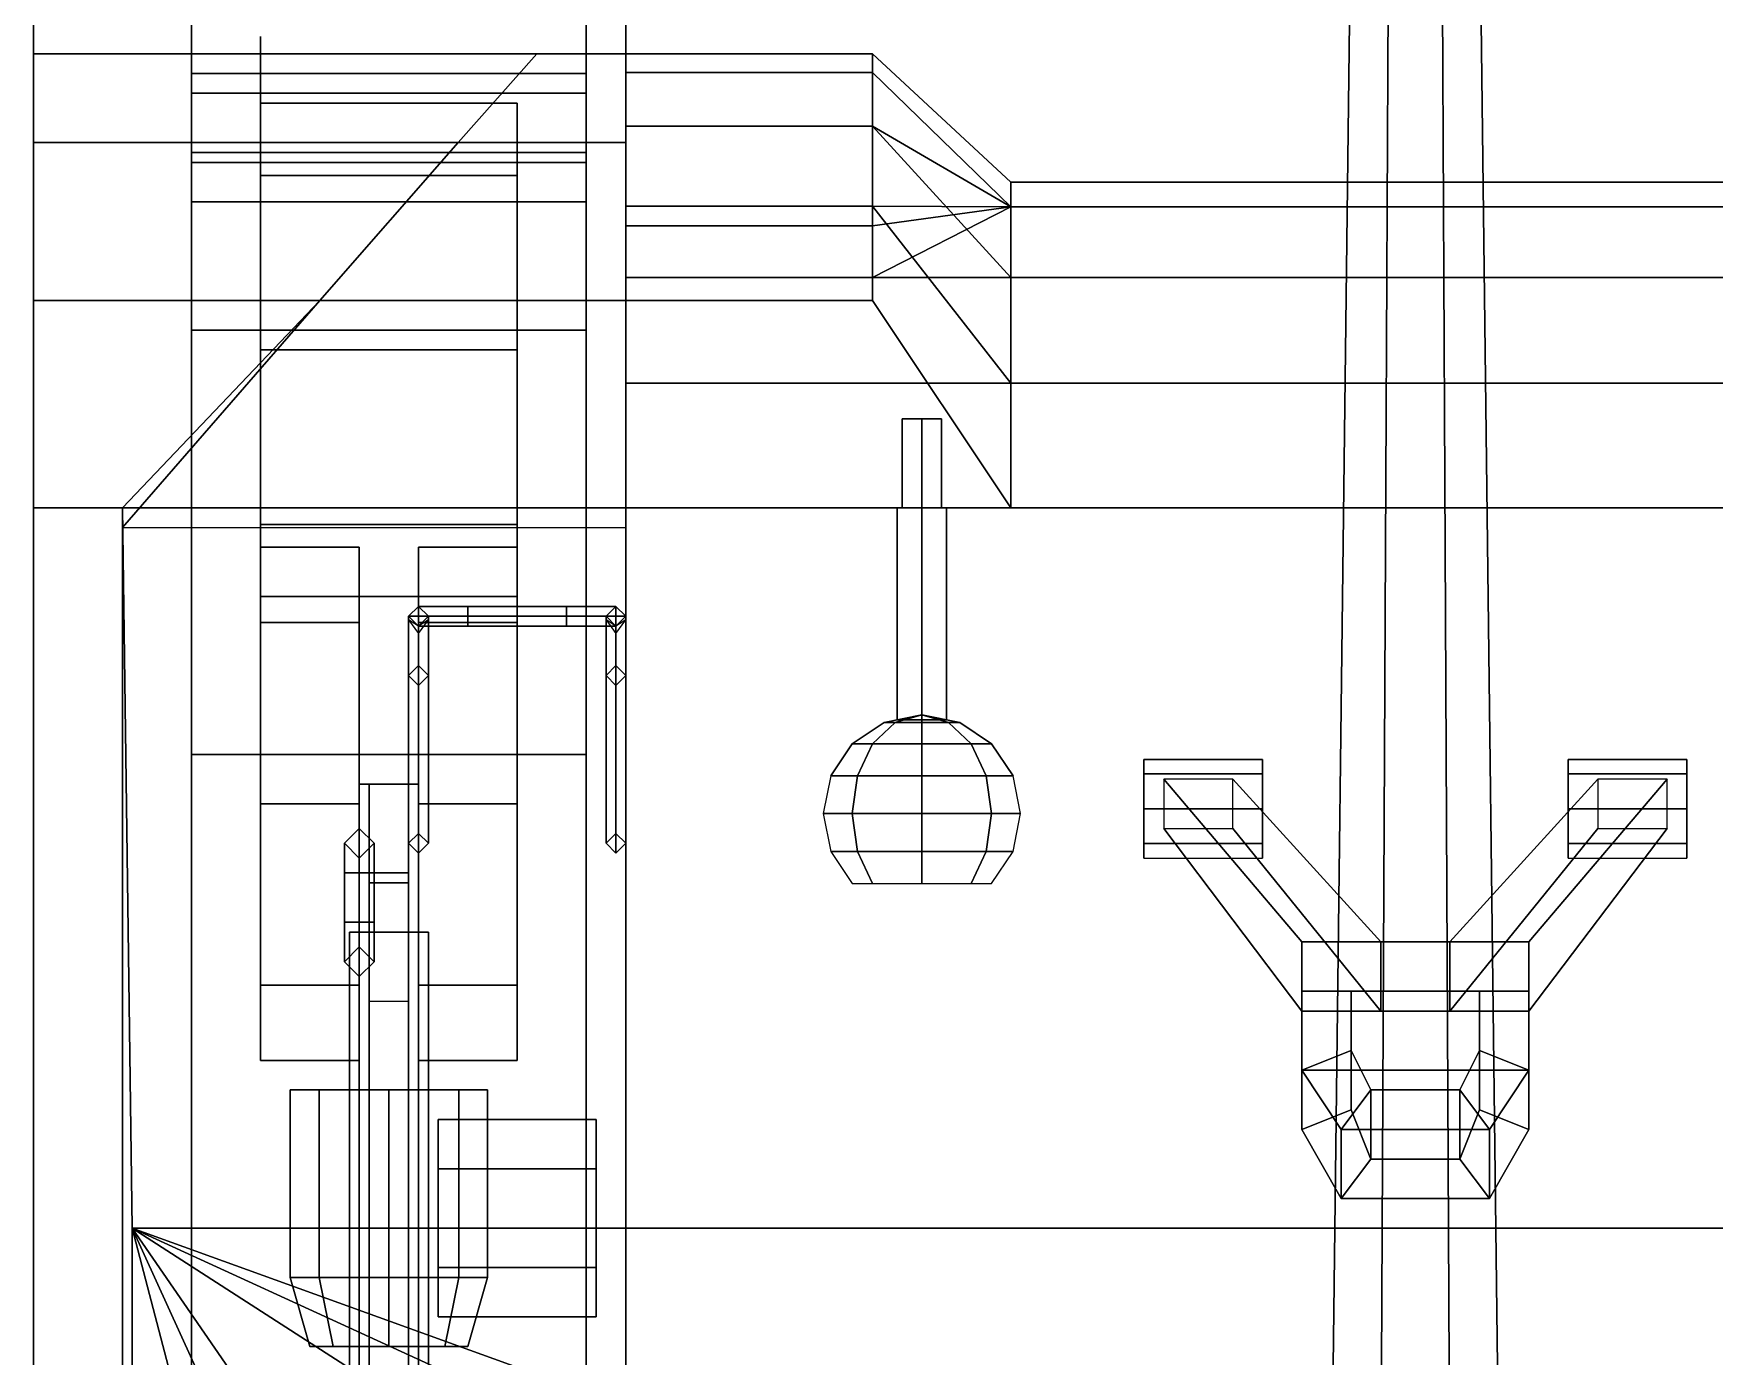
# Model space of a CAD drawing. Header units: millimetres. Extents: x -1.4 to 3, y -3.1 to 8.5.
# Drawn here: x -1.4 to 0.303, y 1.42 to 2.761 of the extents above; entities that cross this region are included whole.
import ezdxf

# ---------------------------------------------------------------- set-up
doc = ezdxf.new("R2010")
doc.units = ezdxf.units.MM
for name, color, linetype in [('bogie', 5, 'Continuous'), ('gun', 1, 'Continuous'), ('mg', 1, 'Continuous'), ('mudguard', 6, 'Continuous'), ('tracks', 3, 'Continuous'), ('wheels', 2, 'Continuous')]:
    doc.layers.add(name, color=color, linetype=linetype)

msp = doc.modelspace()

# ---------------------------------------------------------------- linework, layer by layer
for points in [[(-0.89, 2.74, 0.99), (-0.97, 2.65, 1.05), (-0.97, 2.65, 1.08), (-0.89, 2.74, 1.02)], [(-0.8, 2.74, 0.99), (-0.8, 2.65, 1.05), (-0.97, 2.65, 1.05), (-0.89, 2.74, 0.99)], [(-0.89, 2.74, 1.02), (-0.97, 2.65, 1.08), (-0.8, 2.65, 1.08), (-0.8, 2.74, 1.02)], [(-0.8, 2.74, 1.02), (-0.8, 2.74, 0.99), (-0.89, 2.74, 0.99), (-0.89, 2.74, 1.02)], [(-0.55, 2.721, 0.7857), (-0.55, 2.74, 0.69), (-0.8, 2.74, 0.69), (-0.8, 2.721, 0.7857)], [(-0.55, 2.74, 0.69), (-0.55, 2.721, 0.5943), (-0.8, 2.721, 0.5943), (-0.8, 2.74, 0.69)], [(-0.8, 2.6668, 0.8668), (-0.8, 2.721, 0.7857), (-0.8, 2.74, 0.69), (-0.8, 2.721, 0.5943)], [(-0.8, 2.65, 1.08), (-0.8, 2.65, 1.05), (-0.8, 2.74, 0.99), (-0.8, 2.74, 1.02)], [(-0.8, 2.5657, 0.9249), (-0.8, 2.5133, 1.0033), (-0.8, 2.65, 1.05), (-0.8, 2.74, 0.99)], [(-0.8, 2.74, 0.99), (-0.8, 2.65, 1.05), (-0.8, 2.5133, 1.0033), (-0.8, 2.5657, 0.9249)], [(-0.41, 2.61, 0.77), (-0.41, 2.5849, 0.6437), (-0.55, 2.721, 0.5943), (-0.55, 2.74, 0.69)], [(-0.41, 2.5849, 0.8963), (-0.41, 2.61, 0.77), (-0.55, 2.74, 0.69), (-0.55, 2.721, 0.7857)], [(-0.55, 2.6668, 0.8668), (-0.55, 2.721, 0.7857), (-0.8, 2.721, 0.7857), (-0.8, 2.6668, 0.8668)], [(-0.55, 2.721, 0.5943), (-0.55, 2.6668, 0.5132), (-0.8, 2.6668, 0.5132), (-0.8, 2.721, 0.5943)], [(-0.8, 2.5857, 0.921), (-0.8, 2.6668, 0.8668), (-0.8, 2.721, 0.5943), (-0.8, 2.6668, 0.5132)], [(-0.41, 2.5849, 0.6437), (-0.41, 2.5133, 0.5367), (-0.55, 2.6668, 0.5132), (-0.55, 2.721, 0.5943)], [(-0.41, 2.5849, 0.8963), (-0.41, 2.5849, 0.8963), (-0.55, 2.721, 0.7857), (-0.55, 2.6668, 0.8668)], [(-0.55, 2.5857, 0.921), (-0.55, 2.6668, 0.8668), (-0.8, 2.6668, 0.8668), (-0.8, 2.5857, 0.921)], [(-0.55, 2.6668, 0.5132), (-0.55, 2.5857, 0.459), (-0.8, 2.5857, 0.459), (-0.8, 2.6668, 0.5132)], [(-0.8, 2.5657, 0.9249), (-0.8, 2.5857, 0.921), (-0.8, 2.6668, 0.5132), (-0.8, 2.5857, 0.459)], [(-0.41, 2.5133, 0.5367), (-0.41, 2.4063, 0.4651), (-0.55, 2.5857, 0.459), (-0.55, 2.6668, 0.5132)], [(-0.41, 2.5849, 0.8963), (-0.41, 2.5849, 0.8963), (-0.55, 2.6668, 0.8668), (-0.55, 2.5857, 0.921)], [(-0.8, 2.49, 1.13), (-0.8, 2.65, 1.08), (-0.97, 2.65, 1.08), (-1.11, 2.49, 1.13)], [(-1.11, 2.49, 1.11), (-0.97, 2.65, 1.05), (-0.8, 2.65, 1.05), (-0.8, 2.49, 1.11)], [(-0.97, 2.65, 1.08), (-0.97, 2.65, 1.05), (-1.11, 2.49, 1.11), (-1.11, 2.49, 1.13)], [(-0.8, 2.49, 1.11), (-0.8, 2.65, 1.05), (-0.8, 2.65, 1.08), (-0.8, 2.49, 1.13)], [(-0.8, 2.65, 1.05), (-0.8, 2.49, 1.11), (-0.8, 2.4063, 1.0749), (-0.8, 2.5133, 1.0033)], [(-0.8, 2.5133, 1.0033), (-0.8, 2.4063, 1.0749), (-0.8, 2.49, 1.11), (-0.8, 2.65, 1.05)], [(0.41, 2.5849, 0.8963), (0.41, 2.61, 0.77), (-0.41, 2.61, 0.77), (-0.41, 2.5849, 0.8963)], [(0.41, 2.61, 0.77), (0.41, 2.5849, 0.6437), (-0.41, 2.5849, 0.6437), (-0.41, 2.61, 0.77)], [(-0.55, 2.5657, 0.9249), (-0.55, 2.5857, 0.921), (-0.8, 2.5857, 0.921), (-0.8, 2.5657, 0.9249)], [(-0.55, 2.5857, 0.459), (-0.55, 2.49, 0.44), (-0.8, 2.49, 0.44), (-0.8, 2.5857, 0.459)], [(-0.8, 2.4063, 1.0749), (-0.8, 2.5133, 1.0033), (-0.8, 2.5857, 0.459), (-0.8, 2.49, 0.44)], [(-0.8, 2.5133, 1.0033), (-0.8, 2.5657, 0.9249), (-0.8, 2.5857, 0.459)], [(-0.41, 2.4063, 0.4651), (-0.41, 2.28, 0.44), (-0.55, 2.49, 0.44), (-0.55, 2.5857, 0.459)], [(-0.41, 2.5849, 0.8963), (-0.41, 2.5849, 0.8963), (-0.55, 2.5857, 0.921), (-0.55, 2.5657, 0.9249)], [(0.55, 2.5133, 1.0033), (0.41, 2.5849, 0.8963), (-0.41, 2.5849, 0.8963), (-0.55, 2.5133, 1.0033)], [(-0.41, 2.5849, 0.8963), (-0.41, 2.5849, 0.8963), (-0.55, 2.5657, 0.9249), (-0.55, 2.5133, 1.0033)], [(0.41, 2.5849, 0.6437), (0.41, 2.5133, 0.5367), (-0.41, 2.5133, 0.5367), (-0.41, 2.5849, 0.6437)], [(-0.55, 2.5133, 1.0033), (-0.55, 2.5657, 0.9249), (-0.8, 2.5657, 0.9249), (-0.8, 2.5133, 1.0033)], [(0.8, 2.4063, 1.0749), (0.8, 2.5133, 1.0033), (-0.8, 2.5133, 1.0033), (-0.8, 2.4063, 1.0749)], [(0.41, 2.5133, 0.5367), (0.41, 2.4063, 0.4651), (-0.41, 2.4063, 0.4651), (-0.41, 2.5133, 0.5367)], [(-1.11, 2.49, 1.13), (-1.31, 2.26, 1.13), (-0.8, 2.26, 1.13), (-0.8, 2.49, 1.13)], [(-1.11, 2.49, 1.11), (-1.31, 2.28, 1.11), (-1.31, 2.26, 1.13), (-1.11, 2.49, 1.13)], [(-0.8, 2.49, 1.11), (-0.8, 2.28, 1.11), (-1.31, 2.28, 1.11), (-1.11, 2.49, 1.11)], [(-0.55, 2.49, 0.44), (-0.41, 2.28, 0.44), (-0.8, 2.28, 0.44), (-0.8, 2.49, 0.44)], [(-0.8, 2.28, 1.11), (-0.8, 2.4063, 1.0749), (-0.8, 2.49, 0.44), (-0.8, 2.28, 0.44)], [(-0.8, 2.26, 1.13), (-0.8, 2.28, 1.11), (-0.8, 2.49, 1.11), (-0.8, 2.49, 1.13)], [(-0.8, 2.4063, 1.0749), (-0.8, 2.28, 1.11), (-0.8, 2.28, 1.11), (-0.8, 2.49, 1.11)], [(-0.8, 2.49, 1.11), (-0.8, 2.28, 1.11), (-0.8, 2.28, 1.11), (-0.8, 2.4063, 1.0749)], [(0.8, 2.28, 1.11), (0.8, 2.4063, 1.0749), (-0.8, 2.4063, 1.0749), (-0.8, 2.28, 1.11)], [(0.41, 2.4063, 0.4651), (0.41, 2.28, 0.44), (-0.41, 2.28, 0.44), (-0.41, 2.4063, 0.4651)], [(-1.31, 2.28, 1.11), (-1.31, -2.85, 1.11), (-1.3, -2.75, 1.39), (-1.3, 1.55, 1.78)], [(1.31, 2.28, 1.11), (-1.31, 2.28, 1.11), (-1.3, 1.55, 1.78), (1.3, 1.55, 1.78)], [(-0.8, 2.28, 1.11), (-0.8, -2.85, 1.11), (-1.31, -2.85, 1.11), (-1.31, 2.28, 1.11)], [(-0.8, 2.28, 0.44), (-0.8, -2.47, 0.44), (-0.8, -2.47, 1.11), (-0.8, 2.28, 1.11)], [(0.8, 2.28, 0.44), (0.8, -2.47, 0.44), (-0.8, -2.47, 0.44), (-0.8, 2.28, 0.44)], [(-1.01, 2.12, 1.25), (-1.02, 2.11, 1.26), (-1.02, 2.17, 1.43), (-1.01, 2.18, 1.43)], [(-1.01, 2.18, 1.43), (-1.02, 2.17, 1.43), (-0.96, 2.17, 1.55), (-0.96, 2.18, 1.54)], [(-1, 2.11, 1.26), (-1.01, 2.12, 1.25), (-1.01, 2.18, 1.43), (-1, 2.17, 1.43)], [(-1, 2.17, 1.43), (-1.01, 2.18, 1.43), (-0.96, 2.18, 1.54), (-0.96, 2.17, 1.53)], [(-0.96, 2.17, 1.53), (-0.96, 2.18, 1.54), (-0.91, 2.18, 1.56), (-0.91, 2.17, 1.55)], [(-0.96, 2.18, 1.54), (-0.96, 2.17, 1.55), (-0.91, 2.17, 1.57), (-0.91, 2.18, 1.56)], [(-0.86, 2.18, 1.54), (-0.86, 2.17, 1.53), (-0.91, 2.17, 1.55), (-0.91, 2.18, 1.56)], [(-0.86, 2.17, 1.55), (-0.86, 2.18, 1.54), (-0.91, 2.18, 1.56), (-0.91, 2.17, 1.57)], [(-0.81, 2.18, 1.43), (-0.82, 2.17, 1.43), (-0.86, 2.17, 1.53), (-0.86, 2.18, 1.54)], [(-0.8, 2.17, 1.43), (-0.81, 2.18, 1.43), (-0.86, 2.18, 1.54), (-0.86, 2.17, 1.55)], [(-0.81, 2.12, 1.25), (-0.82, 2.11, 1.26), (-0.82, 2.17, 1.43), (-0.81, 2.18, 1.43)], [(-0.8, 2.11, 1.26), (-0.81, 2.12, 1.25), (-0.81, 2.18, 1.43), (-0.8, 2.17, 1.43)], [(-1.02, 2.11, 1.26), (-1.01, 2.1, 1.27), (-1.01, 2.16, 1.43), (-1.02, 2.17, 1.43)], [(-1.02, 2.17, 1.43), (-1.01, 2.16, 1.43), (-0.96, 2.16, 1.54), (-0.96, 2.17, 1.55)], [(-1.01, 1.95, 1.41), (-1.02, 1.94, 1.42), (-1.02, 2.1665, 1.42), (-1.01, 2.1525, 1.41)], [(-1.02, 1.94, 1.42), (-1.01, 1.93, 1.43), (-1.01, 2.16, 1.43), (-1.02, 2.1665, 1.42)], [(-1.01, 2.1, 1.27), (-1, 2.11, 1.26), (-1, 2.17, 1.43), (-1.01, 2.16, 1.43)], [(-1.01, 2.16, 1.43), (-1, 2.17, 1.43), (-0.96, 2.17, 1.53), (-0.96, 2.16, 1.54)], [(-1, 1.94, 1.42), (-1.01, 1.95, 1.41), (-1.01, 2.1525, 1.41), (-1, 2.1665, 1.42)], [(-1.01, 1.93, 1.43), (-1, 1.94, 1.42), (-1, 2.1665, 1.42), (-1.01, 2.16, 1.43)], [(-0.96, 2.16, 1.54), (-0.96, 2.17, 1.53), (-0.91, 2.17, 1.55), (-0.91, 2.16, 1.56)], [(-0.96, 2.17, 1.55), (-0.96, 2.16, 1.54), (-0.91, 2.16, 1.56), (-0.91, 2.17, 1.57)], [(-0.86, 2.17, 1.53), (-0.86, 2.16, 1.54), (-0.91, 2.16, 1.56), (-0.91, 2.17, 1.55)], [(-0.86, 2.16, 1.54), (-0.86, 2.17, 1.55), (-0.91, 2.17, 1.57), (-0.91, 2.16, 1.56)], [(-0.82, 2.17, 1.43), (-0.81, 2.16, 1.43), (-0.86, 2.16, 1.54), (-0.86, 2.17, 1.53)], [(-0.81, 2.16, 1.43), (-0.8, 2.17, 1.43), (-0.86, 2.17, 1.55), (-0.86, 2.16, 1.54)], [(-0.82, 2.11, 1.26), (-0.81, 2.1, 1.27), (-0.81, 2.16, 1.43), (-0.82, 2.17, 1.43)], [(-0.81, 1.95, 1.41), (-0.82, 1.94, 1.42), (-0.82, 2.1665, 1.42), (-0.81, 2.1525, 1.41)], [(-0.82, 1.94, 1.42), (-0.81, 1.93, 1.43), (-0.81, 2.16, 1.43), (-0.82, 2.1665, 1.42)], [(-0.81, 2.1, 1.27), (-0.8, 2.11, 1.26), (-0.8, 2.17, 1.43), (-0.81, 2.16, 1.43)], [(-0.8, 1.94, 1.42), (-0.81, 1.95, 1.41), (-0.81, 2.1525, 1.41), (-0.8, 2.1665, 1.42)], [(-0.81, 1.93, 1.43), (-0.8, 1.94, 1.42), (-0.8, 2.1665, 1.42), (-0.81, 2.16, 1.43)], [(-0.275, 2.0104, 1.3546), (-0.275, 1.925, 1.39), (-0.275, 1.9396, 1.4254), (-0.275, 2.025, 1.39)], [(-0.275, 2.0104, 1.3546), (-0.275, 2.025, 1.39), (-0.155, 2.025, 1.39), (-0.155, 2.0104, 1.3546)], [(-0.275, 2.025, 1.39), (-0.275, 1.9396, 1.4254), (-0.275, 1.975, 1.44), (-0.275, 2.0104, 1.4254)], [(-0.275, 2.025, 1.39), (-0.275, 2.0104, 1.4254), (-0.155, 2.0104, 1.4254), (-0.155, 2.025, 1.39)], [(-0.275, 2.0104, 1.4254), (-0.275, 1.975, 1.44), (-0.155, 1.975, 1.44), (-0.155, 2.0104, 1.4254)], [(-0.155, 2.025, 1.39), (-0.155, 1.9396, 1.4254), (-0.155, 1.925, 1.39), (-0.155, 2.0104, 1.3546)], [(-0.155, 2.0104, 1.4254), (-0.155, 1.975, 1.44), (-0.155, 1.9396, 1.4254), (-0.155, 2.025, 1.39)], [(0.155, 2.025, 1.39), (0.155, 2.0104, 1.4254), (0.275, 2.0104, 1.4254), (0.275, 2.025, 1.39)], [(0.155, 2.0104, 1.3546), (0.155, 2.025, 1.39), (0.275, 2.025, 1.39), (0.275, 2.0104, 1.3546)], [(0.155, 2.025, 1.39), (0.155, 1.9396, 1.4254), (0.155, 1.975, 1.44), (0.155, 2.0104, 1.4254)], [(0.155, 2.0104, 1.3546), (0.155, 1.925, 1.39), (0.155, 1.9396, 1.4254), (0.155, 2.025, 1.39)], [(0.155, 2.0104, 1.4254), (0.155, 1.975, 1.44), (0.275, 1.975, 1.44), (0.275, 2.0104, 1.4254)], [(0.275, 2.0104, 1.4254), (0.275, 1.975, 1.44), (0.275, 1.9396, 1.4254), (0.275, 2.025, 1.39)], [(0.275, 2.025, 1.39), (0.275, 1.9396, 1.4254), (0.275, 1.925, 1.39), (0.275, 2.0104, 1.3546)], [(-0.035, 1.84, 1.6), (-0.185, 2.005, 1.43), (-0.255, 2.005, 1.43), (-0.115, 1.84, 1.6)], [(-0.115, 1.84, 1.6), (-0.255, 2.005, 1.43), (-0.255, 1.955, 1.43), (-0.115, 1.77, 1.6)], [(-0.035, 1.77, 1.6), (-0.185, 1.955, 1.43), (-0.185, 2.005, 1.43), (-0.035, 1.84, 1.6)], [(0.035, 1.84, 1.6), (0.185, 2.005, 1.43), (0.185, 1.955, 1.43), (0.035, 1.77, 1.6)], [(0.255, 2.005, 1.43), (0.185, 2.005, 1.43), (0.035, 1.84, 1.6), (0.115, 1.84, 1.6)], [(0.115, 1.77, 1.6), (0.255, 1.955, 1.43), (0.255, 2.005, 1.43), (0.115, 1.84, 1.6)], [(-0.275, 1.975, 1.44), (-0.275, 1.9396, 1.4254), (-0.155, 1.9396, 1.4254), (-0.155, 1.975, 1.44)], [(0.155, 1.975, 1.44), (0.155, 1.9396, 1.4254), (0.275, 1.9396, 1.4254), (0.275, 1.975, 1.44)], [(-1.085, 1.91, 1.61), (-1.07, 1.91, 1.625), (-1.07, 1.955, 1.57), (-1.085, 1.94, 1.57)], [(-1.07, 1.955, 1.4), (-1.085, 1.94, 1.42), (-1.085, 1.94, 1.57), (-1.07, 1.955, 1.57)], [(-1.07, 1.91, 1.625), (-1.055, 1.91, 1.61), (-1.055, 1.94, 1.57), (-1.07, 1.955, 1.57)], [(-1.055, 1.94, 1.42), (-1.07, 1.955, 1.4), (-1.07, 1.955, 1.57), (-1.055, 1.94, 1.57)], [(-0.255, 1.955, 1.43), (-0.185, 1.955, 1.43), (-0.035, 1.77, 1.6), (-0.115, 1.77, 1.6)], [(0.035, 1.77, 1.6), (0.185, 1.955, 1.43), (0.255, 1.955, 1.43), (0.115, 1.77, 1.6)], [(-1.07, 1.91, 1.595), (-1.085, 1.91, 1.61), (-1.085, 1.94, 1.57), (-1.07, 1.925, 1.57)], [(-1.085, 1.94, 1.42), (-1.07, 1.925, 1.43), (-1.07, 1.925, 1.57), (-1.085, 1.94, 1.57)], [(-1.055, 1.91, 1.61), (-1.07, 1.91, 1.595), (-1.07, 1.925, 1.57), (-1.055, 1.94, 1.57)], [(-1.07, 1.925, 1.43), (-1.055, 1.94, 1.42), (-1.055, 1.94, 1.57), (-1.07, 1.925, 1.57)], [(-0.275, 1.9396, 1.4254), (-0.275, 1.925, 1.39), (-0.155, 1.925, 1.39), (-0.155, 1.9396, 1.4254)], [(0.155, 1.9396, 1.4254), (0.155, 1.925, 1.39), (0.275, 1.925, 1.39), (0.275, 1.9396, 1.4254)], [(-1.07, 1.86, 1.595), (-1.085, 1.86, 1.61), (-1.085, 1.91, 1.61), (-1.07, 1.91, 1.595)], [(-1.085, 1.86, 1.61), (-1.07, 1.86, 1.625), (-1.07, 1.91, 1.625), (-1.085, 1.91, 1.61)], [(-1.055, 1.86, 1.61), (-1.07, 1.86, 1.595), (-1.07, 1.91, 1.595), (-1.055, 1.91, 1.61)], [(-1.07, 1.86, 1.625), (-1.055, 1.86, 1.61), (-1.055, 1.91, 1.61), (-1.07, 1.91, 1.625)], [(-1.085, 1.86, 1.61), (-1.07, 1.86, 1.595), (-1.07, 1.835, 1.57), (-1.085, 1.82, 1.57)], [(-1.07, 1.86, 1.625), (-1.085, 1.86, 1.61), (-1.085, 1.82, 1.57), (-1.07, 1.805, 1.57)], [(-1.07, 1.86, 1.595), (-1.055, 1.86, 1.61), (-1.055, 1.82, 1.57), (-1.07, 1.835, 1.57)], [(-1.055, 1.86, 1.61), (-1.07, 1.86, 1.625), (-1.07, 1.805, 1.57), (-1.055, 1.82, 1.57)], [(0.115, 1.79, 1.65), (0.115, 1.84, 1.6), (-0.115, 1.84, 1.6), (-0.115, 1.79, 1.65)], [(-0.115, 1.79, 1.65), (-0.115, 1.84, 1.6), (-0.115, 1.77, 1.6), (-0.115, 1.71, 1.65)], [(-0.035, 1.84, 1.6), (0.035, 1.84, 1.6), (0.035, 1.77, 1.6), (-0.035, 1.77, 1.6)], [(0.115, 1.71, 1.65), (0.115, 1.77, 1.6), (0.115, 1.84, 1.6), (0.115, 1.79, 1.65)], [(-1.07, 1.835, 1.51), (-1.085, 1.82, 1.53), (-1.085, 1.82, 1.57), (-1.07, 1.835, 1.57)], [(-1.055, 1.82, 1.53), (-1.07, 1.835, 1.51), (-1.07, 1.835, 1.57), (-1.055, 1.82, 1.57)], [(-1.085, 1.82, 1.53), (-1.07, 1.805, 1.54), (-1.07, 1.805, 1.57), (-1.085, 1.82, 1.57)], [(-1.07, 1.805, 1.54), (-1.055, 1.82, 1.53), (-1.055, 1.82, 1.57), (-1.07, 1.805, 1.57)], [(-0.065, 1.73, 1.7), (-0.065, 1.79, 1.65), (-0.115, 1.79, 1.65), (-0.115, 1.71, 1.71)], [(-0.115, 1.71, 1.71), (-0.115, 1.79, 1.65), (-0.115, 1.71, 1.65), (-0.115, 1.65, 1.71)], [(-0.065, 1.67, 1.7), (-0.065, 1.71, 1.65), (-0.065, 1.79, 1.65), (-0.065, 1.73, 1.7)], [(-0.065, 1.71, 1.65), (0.065, 1.71, 1.65), (0.065, 1.79, 1.65), (-0.065, 1.79, 1.65)], [(0.115, 1.71, 1.71), (0.115, 1.79, 1.65), (0.065, 1.79, 1.65), (0.065, 1.73, 1.7)], [(0.065, 1.73, 1.7), (0.065, 1.79, 1.65), (0.065, 1.71, 1.65), (0.065, 1.67, 1.7)], [(0.115, 1.65, 1.71), (0.115, 1.71, 1.65), (0.115, 1.79, 1.65), (0.115, 1.71, 1.71)], [(-0.115, 1.77, 1.6), (0.115, 1.77, 1.6), (0.115, 1.71, 1.65), (-0.115, 1.71, 1.65)], [(-0.045, 1.69, 1.73), (-0.065, 1.73, 1.7), (-0.115, 1.71, 1.71), (-0.075, 1.65, 1.77)], [(-0.045, 1.62, 1.73), (-0.065, 1.67, 1.7), (-0.065, 1.73, 1.7), (-0.045, 1.69, 1.73)], [(0.115, 1.71, 1.71), (0.065, 1.73, 1.7), (0.045, 1.69, 1.73), (0.075, 1.65, 1.77)], [(0.045, 1.69, 1.73), (0.065, 1.73, 1.7), (0.065, 1.67, 1.7), (0.045, 1.62, 1.73)], [(-0.115, 1.71, 1.65), (-0.065, 1.71, 1.65), (-0.065, 1.67, 1.7), (-0.115, 1.65, 1.71)], [(-0.075, 1.65, 1.77), (-0.115, 1.71, 1.71), (-0.115, 1.65, 1.71), (-0.075, 1.58, 1.77)], [(0.065, 1.71, 1.65), (0.115, 1.71, 1.65), (0.115, 1.65, 1.71), (0.065, 1.67, 1.7)], [(0.075, 1.58, 1.77), (0.115, 1.65, 1.71), (0.115, 1.71, 1.71), (0.075, 1.65, 1.77)], [(0.075, 1.65, 1.77), (0.045, 1.69, 1.73), (-0.045, 1.69, 1.73), (-0.075, 1.65, 1.77)], [(-0.045, 1.69, 1.73), (0.045, 1.69, 1.73), (0.045, 1.62, 1.73), (-0.045, 1.62, 1.73)], [(-0.115, 1.65, 1.71), (-0.065, 1.67, 1.7), (-0.045, 1.62, 1.73), (-0.075, 1.58, 1.77)], [(0.045, 1.62, 1.73), (0.065, 1.67, 1.7), (0.115, 1.65, 1.71), (0.075, 1.58, 1.77)], [(-0.075, 1.58, 1.77), (0.075, 1.58, 1.77), (0.075, 1.65, 1.77), (-0.075, 1.65, 1.77)], [(-0.045, 1.62, 1.73), (0.045, 1.62, 1.73), (0.075, 1.58, 1.77), (-0.075, 1.58, 1.77)], [(-1.3, 1.55, 1.78), (-1.3, -2.75, 1.39), (-1.3, -2.75, 1.39), (-1.3, 0.39, 1.78)], [(0, 1.08, 1.78), (0, 1.08, 1.78), (1.3, 1.55, 1.78), (-1.3, 1.55, 1.78)], [(-1.3, 1.55, 1.78), (-1.3, 0.39, 1.78), (-1.09, 0.14, 1.78), (-1.01, 0.44, 1.78)], [(-1.3, 1.55, 1.78), (-1.3, 1.55, 1.78), (-1.01, 0.44, 1.78), (-0.89, 0.65, 1.78)], [(-1.3, 1.55, 1.78), (-1.3, 1.55, 1.78), (-0.89, 0.65, 1.78), (-0.77, 0.78, 1.78)], [(-1.3, 1.55, 1.78), (-1.3, 1.55, 1.78), (-0.77, 0.78, 1.78), (-0.4, 0.97, 1.78)], [(-1.3, 1.55, 1.78), (-1.3, 1.55, 1.78), (-0.4, 0.97, 1.78), (-0.21, 1.05, 1.78)], [(-1.3, 1.55, 1.78), (-1.3, 1.55, 1.78), (-0.21, 1.05, 1.78), (0, 1.08, 1.78)], [(0, 1.08, 1.78), (0.21, 1.05, 1.78), (1.3, 1.55, 1.78)], [(0.21, 1.05, 1.78), (0.4, 0.97, 1.78), (1.3, 1.55, 1.78)]]:
    msp.add_3dface(points)
at = {"layer": 'bogie'}
for points in [[(-1.07, 2, 0.25), (-1.07, 1.69, 0.31), (-1.07, 1.69, 0.67), (-1.07, 2, 0.34)], [(-1.01, 2, 0.25), (-1.01, 1.69, 0.31), (-1.07, 1.69, 0.31), (-1.07, 2, 0.25)], [(-1.01, 2, 0.34), (-1.01, 2, 0.25), (-1.07, 2, 0.25), (-1.07, 2, 0.34)], [(-1.07, 2, 0.34), (-1.07, 1.69, 0.67), (-1.01, 1.69, 0.67), (-1.01, 2, 0.34)], [(-1.06, 2, 0.34), (-1.06, 1.78, 0.57), (-1.06, 1.85, 0.66), (-1.06, 1.91, 0.66)], [(-1.02, 1.91, 0.66), (-1.02, 2, 0.34), (-1.06, 2, 0.34), (-1.06, 1.91, 0.66)], [(-1.02, 1.85, 0.66), (-1.02, 1.78, 0.57), (-1.02, 2, 0.34), (-1.02, 1.91, 0.66)], [(-1.01, 1.69, 0.67), (-1.01, 1.69, 0.31), (-1.01, 2, 0.25), (-1.01, 2, 0.34)], [(-1.06, 1.91, 0.66), (-1.06, 1.85, 0.66), (-1.06, 1.85, 0.78), (-1.06, 1.9, 0.78)], [(-1.02, 1.9, 0.78), (-1.02, 1.91, 0.66), (-1.06, 1.91, 0.66), (-1.06, 1.9, 0.78)], [(-1.02, 1.85, 0.78), (-1.02, 1.85, 0.66), (-1.02, 1.91, 0.66), (-1.02, 1.9, 0.78)], [(-1.06, 1.9, 0.78), (-1.06, 1.85, 0.78), (-1.02, 1.85, 0.78), (-1.02, 1.9, 0.78)], [(-1.06, 1.85, 0.7846), (-1.08, 1.85, 0.75), (-1.08, 1.27, 0.75), (-1.06, 1.27, 0.7846)], [(-1.08, 1.85, 0.75), (-1.06, 1.85, 0.7154), (-1.06, 1.27, 0.7154), (-1.08, 1.27, 0.75)], [(-1.06, 1.85, 0.7154), (-1.08, 1.85, 0.75), (-1.06, 1.85, 0.7846), (-1.02, 1.85, 0.7154)], [(-1.06, 1.85, 0.78), (-1.06, 1.85, 0.66), (-1.02, 1.85, 0.66), (-1.02, 1.85, 0.78)], [(-1.06, 1.85, 0.66), (-1.06, 1.78, 0.57), (-1.02, 1.78, 0.57), (-1.02, 1.85, 0.66)], [(-1.02, 1.85, 0.7846), (-1.06, 1.85, 0.7846), (-1.06, 1.27, 0.7846), (-1.02, 1.27, 0.7846)], [(-1.06, 1.85, 0.7154), (-1.02, 1.85, 0.7154), (-1.02, 1.27, 0.7154), (-1.06, 1.27, 0.7154)], [(-1.02, 1.85, 0.7154), (-1.06, 1.85, 0.7846), (-1.02, 1.85, 0.7846), (-1, 1.85, 0.75)], [(-1, 1.85, 0.75), (-1.02, 1.85, 0.7846), (-1.02, 1.27, 0.7846), (-1, 1.27, 0.75)], [(-1.02, 1.85, 0.7154), (-1, 1.85, 0.75), (-1, 1.27, 0.75), (-1.02, 1.27, 0.7154)], [(-1.1107, 1.69, 0.6307), (-1.14, 1.69, 0.56), (-1.14, 1.5, 0.56), (-1.1107, 1.5, 0.6307)], [(-1.14, 1.69, 0.56), (-1.1107, 1.69, 0.4893), (-1.1107, 1.5, 0.4893), (-1.14, 1.5, 0.56)], [(-0.9693, 1.69, 0.6307), (-1.14, 1.69, 0.56), (-1.1107, 1.69, 0.6307), (-1.04, 1.69, 0.66)], [(-0.94, 1.69, 0.56), (-1.1107, 1.69, 0.4893), (-1.14, 1.69, 0.56), (-0.9693, 1.69, 0.6307)], [(-1.04, 1.69, 0.66), (-1.1107, 1.69, 0.6307), (-1.1107, 1.5, 0.6307), (-1.04, 1.5, 0.66)], [(-1.1107, 1.69, 0.4893), (-1.04, 1.69, 0.46), (-1.04, 1.5, 0.46), (-1.1107, 1.5, 0.4893)], [(-0.9693, 1.69, 0.4893), (-1.04, 1.69, 0.46), (-1.1107, 1.69, 0.4893), (-0.94, 1.69, 0.56)], [(-1.07, 1.69, 0.31), (-1.07, 1.43, 0.31), (-1.07, 1.43, 0.43), (-1.07, 1.69, 0.43)], [(-1.07, 1.69, 0.43), (-1.07, 1.43, 0.43), (-1.01, 1.43, 0.43), (-1.01, 1.69, 0.43)], [(-1.01, 1.69, 0.31), (-1.01, 1.43, 0.31), (-1.07, 1.43, 0.31), (-1.07, 1.69, 0.31)], [(-1.07, 1.69, 0.67), (-1.07, 1.69, 0.43), (-1.01, 1.69, 0.43), (-1.01, 1.69, 0.67)], [(-0.9693, 1.69, 0.6307), (-1.04, 1.69, 0.66), (-1.04, 1.5, 0.66), (-0.9693, 1.5, 0.6307)], [(-1.04, 1.69, 0.46), (-0.9693, 1.69, 0.4893), (-0.9693, 1.5, 0.4893), (-1.04, 1.5, 0.46)], [(-1.01, 1.43, 0.43), (-1.01, 1.43, 0.31), (-1.01, 1.69, 0.31), (-1.01, 1.69, 0.43)], [(-0.94, 1.69, 0.56), (-0.9693, 1.69, 0.6307), (-0.9693, 1.5, 0.6307), (-0.94, 1.5, 0.56)], [(-0.9693, 1.69, 0.4893), (-0.94, 1.69, 0.56), (-0.94, 1.5, 0.56), (-0.9693, 1.5, 0.4893)], [(-1.1107, 1.5, 0.6307), (-1.14, 1.5, 0.56), (-1.12, 1.43, 0.56), (-1.0966, 1.43, 0.6166)], [(-1.14, 1.5, 0.56), (-1.1107, 1.5, 0.4893), (-1.0966, 1.43, 0.5034), (-1.12, 1.43, 0.56)], [(-1.04, 1.5, 0.66), (-1.1107, 1.5, 0.6307), (-1.0966, 1.43, 0.6166), (-1.04, 1.43, 0.64)], [(-1.1107, 1.5, 0.4893), (-1.04, 1.5, 0.46), (-1.04, 1.43, 0.48), (-1.0966, 1.43, 0.5034)], [(-0.9693, 1.5, 0.6307), (-1.04, 1.5, 0.66), (-1.04, 1.43, 0.64), (-0.9834, 1.43, 0.6166)], [(-1.04, 1.5, 0.46), (-0.9693, 1.5, 0.4893), (-0.9834, 1.43, 0.5034), (-1.04, 1.43, 0.48)], [(-0.94, 1.5, 0.56), (-0.9693, 1.5, 0.6307), (-0.9834, 1.43, 0.6166), (-0.96, 1.43, 0.56)], [(-0.9693, 1.5, 0.4893), (-0.94, 1.5, 0.56), (-0.96, 1.43, 0.56), (-0.9834, 1.43, 0.5034)], [(-0.96, 1.43, 0.56), (-1.0966, 1.43, 0.6166), (-1.12, 1.43, 0.56), (-0.9834, 1.43, 0.5034)], [(-0.9834, 1.43, 0.5034), (-1.12, 1.43, 0.56), (-1.0966, 1.43, 0.5034), (-1.04, 1.43, 0.48)], [(-0.9834, 1.43, 0.6166), (-1.04, 1.43, 0.64), (-1.0966, 1.43, 0.6166), (-0.96, 1.43, 0.56)], [(-1.07, 1.43, 0.67), (-1.07, 1.43, 0.31), (-1.07, 1.12, 0.25), (-1.07, 1.12, 0.34)], [(-1.07, 1.12, 0.25), (-1.07, 1.43, 0.31), (-1.01, 1.43, 0.31), (-1.01, 1.12, 0.25)], [(-1.01, 1.12, 0.34), (-1.01, 1.43, 0.67), (-1.07, 1.43, 0.67), (-1.07, 1.12, 0.34)], [(-1.01, 1.43, 0.67), (-1.01, 1.43, 0.43), (-1.07, 1.43, 0.43), (-1.07, 1.43, 0.67)], [(-1.01, 1.12, 0.25), (-1.01, 1.43, 0.31), (-1.01, 1.43, 0.67), (-1.01, 1.12, 0.34)]]:
    msp.add_3dface(points, dxfattribs=at)
at = {"layer": 'gun'}
for points in [[(-0.0344, 1.41, 2.0869), (-0.0831, 1.41, 2.1356), (-0.0554, 3.69, 2.147), (-0.023, 3.69, 2.1146)], [(-0.0831, 1.41, 2.1356), (-0.0831, 1.41, 2.2044), (-0.0554, 3.69, 2.193), (-0.0554, 3.69, 2.147)], [(-0.0831, 1.41, 2.2044), (-0.0344, 1.41, 2.2531), (-0.023, 3.69, 2.2254), (-0.0554, 3.69, 2.193)], [(0.0344, 1.41, 2.0869), (-0.0344, 1.41, 2.0869), (-0.023, 3.69, 2.1146), (0.023, 3.69, 2.1146)], [(-0.0344, 1.41, 2.2531), (0.0344, 1.41, 2.2531), (0.023, 3.69, 2.2254), (-0.023, 3.69, 2.2254)], [(0.0831, 1.41, 2.1356), (0.0344, 1.41, 2.0869), (0.023, 3.69, 2.1146), (0.0554, 3.69, 2.147)], [(0.0344, 1.41, 2.2531), (0.0831, 1.41, 2.2044), (0.0554, 3.69, 2.193), (0.023, 3.69, 2.2254)], [(0.0831, 1.41, 2.2044), (0.0831, 1.41, 2.1356), (0.0554, 3.69, 2.147), (0.0554, 3.69, 2.193)]]:
    msp.add_3dface(points, dxfattribs=at)
at = {"layer": 'mg'}
for points in [[(-0.5, 2.37, 1.355), (-0.52, 2.37, 1.335), (-0.52, 2.28, 1.335), (-0.5, 2.28, 1.355)], [(-0.52, 2.37, 1.335), (-0.5, 2.37, 1.315), (-0.5, 2.28, 1.315), (-0.52, 2.28, 1.335)], [(-0.48, 2.37, 1.335), (-0.5, 2.37, 1.315), (-0.52, 2.37, 1.335), (-0.5, 2.37, 1.355)], [(-0.48, 2.37, 1.335), (-0.5, 2.37, 1.355), (-0.5, 2.28, 1.355), (-0.48, 2.28, 1.335)], [(-0.5, 2.37, 1.315), (-0.48, 2.37, 1.335), (-0.48, 2.28, 1.335), (-0.5, 2.28, 1.315)], [(-0.5, 2.28, 1.355), (-0.525, 2.28, 1.33), (-0.525, 2.065, 1.33), (-0.5, 2.065, 1.355)], [(-0.525, 2.28, 1.33), (-0.5, 2.28, 1.305), (-0.5, 2.065, 1.305), (-0.525, 2.065, 1.33)], [(-0.475, 2.28, 1.33), (-0.5, 2.28, 1.305), (-0.525, 2.28, 1.33), (-0.5, 2.28, 1.355)], [(-0.475, 2.28, 1.33), (-0.5, 2.28, 1.355), (-0.5, 2.065, 1.355), (-0.475, 2.065, 1.33)], [(-0.5, 2.28, 1.305), (-0.475, 2.28, 1.33), (-0.475, 2.065, 1.33), (-0.5, 2.065, 1.305)], [(-0.5707, 2.0407, 1.33), (-0.5383, 2.0624, 1.33), (-0.5271, 2.0624, 1.3029), (-0.55, 2.0407, 1.28)], [(-0.55, 2.0407, 1.38), (-0.5271, 2.0624, 1.3571), (-0.5383, 2.0624, 1.33), (-0.5707, 2.0407, 1.33)], [(-0.55, 2.0407, 1.28), (-0.5271, 2.0624, 1.3029), (-0.5, 2.0624, 1.2917), (-0.5, 2.0407, 1.2593)], [(-0.5, 2.0407, 1.4007), (-0.5, 2.0624, 1.3683), (-0.5271, 2.0624, 1.3571), (-0.55, 2.0407, 1.38)], [(-0.5383, 2.0624, 1.33), (-0.5, 2.07, 1.33), (-0.5, 2.07, 1.33), (-0.5271, 2.0624, 1.3029)], [(-0.5271, 2.0624, 1.3571), (-0.5, 2.07, 1.33), (-0.5, 2.07, 1.33), (-0.5383, 2.0624, 1.33)], [(-0.5271, 2.0624, 1.3029), (-0.5, 2.07, 1.33), (-0.5, 2.07, 1.33), (-0.5, 2.0624, 1.2917)], [(-0.5, 2.0624, 1.3683), (-0.5, 2.07, 1.33), (-0.5, 2.07, 1.33), (-0.5271, 2.0624, 1.3571)], [(-0.5, 2.0624, 1.2917), (-0.5, 2.07, 1.33), (-0.5, 2.07, 1.33), (-0.4729, 2.0624, 1.3029)], [(-0.4729, 2.0624, 1.3029), (-0.5, 2.07, 1.33), (-0.5, 2.07, 1.33), (-0.4617, 2.0624, 1.33)], [(-0.4617, 2.0624, 1.33), (-0.5, 2.07, 1.33), (-0.5, 2.07, 1.33), (-0.4729, 2.0624, 1.3571)], [(-0.4729, 2.0624, 1.3571), (-0.5, 2.07, 1.33), (-0.5, 2.07, 1.33), (-0.5, 2.0624, 1.3683)], [(-0.5, 2.0407, 1.2593), (-0.5, 2.0624, 1.2917), (-0.4729, 2.0624, 1.3029), (-0.45, 2.0407, 1.28)], [(-0.45, 2.0407, 1.38), (-0.4729, 2.0624, 1.3571), (-0.5, 2.0624, 1.3683), (-0.5, 2.0407, 1.4007)], [(-0.45, 2.0407, 1.28), (-0.4729, 2.0624, 1.3029), (-0.4617, 2.0624, 1.33), (-0.4293, 2.0407, 1.33)], [(-0.4293, 2.0407, 1.33), (-0.4617, 2.0624, 1.33), (-0.4729, 2.0624, 1.3571), (-0.45, 2.0407, 1.38)], [(-0.5924, 2.0083, 1.33), (-0.5707, 2.0407, 1.33), (-0.55, 2.0407, 1.28), (-0.5653, 2.0083, 1.2647)], [(-0.5653, 2.0083, 1.3953), (-0.55, 2.0407, 1.38), (-0.5707, 2.0407, 1.33), (-0.5924, 2.0083, 1.33)], [(-0.5653, 2.0083, 1.2647), (-0.55, 2.0407, 1.28), (-0.5, 2.0407, 1.2593), (-0.5, 2.0083, 1.2376)], [(-0.5, 2.0083, 1.4224), (-0.5, 2.0407, 1.4007), (-0.55, 2.0407, 1.38), (-0.5653, 2.0083, 1.3953)], [(-0.5, 2.0083, 1.2376), (-0.5, 2.0407, 1.2593), (-0.45, 2.0407, 1.28), (-0.4347, 2.0083, 1.2647)], [(-0.4347, 2.0083, 1.3953), (-0.45, 2.0407, 1.38), (-0.5, 2.0407, 1.4007), (-0.5, 2.0083, 1.4224)], [(-0.4347, 2.0083, 1.2647), (-0.45, 2.0407, 1.28), (-0.4293, 2.0407, 1.33), (-0.4076, 2.0083, 1.33)], [(-0.4076, 2.0083, 1.33), (-0.4293, 2.0407, 1.33), (-0.45, 2.0407, 1.38), (-0.4347, 2.0083, 1.3953)], [(-0.5707, 1.97, 1.4007), (-0.5653, 2.0083, 1.3953), (-0.5924, 2.0083, 1.33), (-0.6, 1.97, 1.33)], [(-0.5, 1.97, 1.43), (-0.5, 2.0083, 1.4224), (-0.5653, 2.0083, 1.3953), (-0.5707, 1.97, 1.4007)], [(-0.4293, 1.97, 1.4007), (-0.4347, 2.0083, 1.3953), (-0.5, 2.0083, 1.4224), (-0.5, 1.97, 1.43)], [(-0.4, 1.97, 1.33), (-0.4076, 2.0083, 1.33), (-0.4347, 2.0083, 1.3953), (-0.4293, 1.97, 1.4007)], [(-0.5653, 1.9317, 1.3953), (-0.5707, 1.97, 1.4007), (-0.6, 1.97, 1.33), (-0.5924, 1.9317, 1.33)], [(-0.5, 1.9317, 1.4224), (-0.5, 1.97, 1.43), (-0.5707, 1.97, 1.4007), (-0.5653, 1.9317, 1.3953)], [(-0.4347, 1.9317, 1.3953), (-0.4293, 1.97, 1.4007), (-0.5, 1.97, 1.43), (-0.5, 1.9317, 1.4224)], [(-0.4076, 1.9317, 1.33), (-0.4, 1.97, 1.33), (-0.4293, 1.97, 1.4007), (-0.4347, 1.9317, 1.3953)], [(-0.55, 1.8993, 1.38), (-0.5653, 1.9317, 1.3953), (-0.5924, 1.9317, 1.33), (-0.5707, 1.8993, 1.33)], [(-0.5, 1.8993, 1.4007), (-0.5, 1.9317, 1.4224), (-0.5653, 1.9317, 1.3953), (-0.55, 1.8993, 1.38)], [(-0.45, 1.8993, 1.38), (-0.4347, 1.9317, 1.3953), (-0.5, 1.9317, 1.4224), (-0.5, 1.8993, 1.4007)], [(-0.4293, 1.8993, 1.33), (-0.4076, 1.9317, 1.33), (-0.4347, 1.9317, 1.3953), (-0.45, 1.8993, 1.38)]]:
    msp.add_3dface(points, dxfattribs=at)
at = {"layer": 'mudguard'}
for points in [[(-1.4, 2.91, 0.74), (-1.4, 2.74, 0.99), (-0.8, 2.74, 0.99), (-0.8, 2.91, 0.74)], [(-0.8, 2.91, 0.74), (-0.8, 2.74, 0.99), (-1.4, 2.74, 0.99), (-1.4, 2.91, 0.74)], [(-1.4, 2.91, 0.74), (-1.4, 2.74, 0.99), (-1.4, 2.59, 0.76), (-1.4, 2.88, 0.7)], [(-1.4, 2.88, 0.7), (-1.4, 2.59, 0.76), (-1.4, 2.74, 0.99), (-1.4, 2.91, 0.74)], [(-0.8, 2.91, 0.74), (-0.8, 2.74, 0.99), (-0.8, 2.5657, 0.9249)], [(-0.8, 2.5657, 0.9249), (-0.8, 2.5657, 0.9249), (-0.8, 2.74, 0.99), (-0.8, 2.91, 0.74)], [(-1.4, 2.74, 0.99), (-1.4, 2.65, 1.05), (-1.4, 2.65, 1.05), (-1.4, 2.59, 0.76)], [(-1.4, 2.59, 0.76), (-1.4, 2.65, 1.05), (-1.4, 2.65, 1.05), (-1.4, 2.74, 0.99)], [(-0.89, 2.74, 0.99), (-0.97, 2.65, 1.05), (-1.4, 2.65, 1.05), (-1.4, 2.74, 0.99)], [(-1.4, 2.74, 0.99), (-1.4, 2.65, 1.05), (-0.97, 2.65, 1.05), (-0.89, 2.74, 0.99)], [(-1.4, 2.59, 0.76), (-1.4, 2.2968, 1.11), (-1.4, 2.49, 1.11), (-1.4, 2.65, 1.05)], [(-1.4, 2.65, 1.05), (-1.4, 2.49, 1.11), (-1.4, 2.2968, 1.11), (-1.4, 2.59, 0.76)], [(-1.4, 2.65, 1.05), (-1.4, 2.49, 1.11), (-1.11, 2.49, 1.11), (-0.97, 2.65, 1.05)], [(-0.97, 2.65, 1.05), (-1.11, 2.49, 1.11), (-1.4, 2.49, 1.11), (-1.4, 2.65, 1.05)], [(-1.4, 2.2968, 1.11), (-1.4, 2.28, 1.11), (-1.4, 1.54, 0.94), (-1.4, 2.59, 0.76)], [(-1.4, 2.59, 0.76), (-1.4, 1.54, 0.94), (-1.4, 2.28, 1.11), (-1.4, 2.2968, 1.11)], [(-1.11, 2.49, 1.11), (-1.31, 2.28, 1.11), (-1.4, 2.28, 1.11), (-1.4, 2.49, 1.11)], [(-1.4, 2.49, 1.11), (-1.4, 2.28, 1.11), (-1.31, 2.28, 1.11), (-1.11, 2.49, 1.11)], [(-1.4, 2.28, 1.13), (-1.4, -2.84, 1.13), (-1.31, -2.84, 1.13), (-1.31, 2.28, 1.13)], [(-1.31, 2.28, 1.13), (-1.31, -2.84, 1.13), (-1.4, -2.84, 1.13), (-1.4, 2.28, 1.13)], [(-1.4, 2.28, 1.13), (-1.4, 1.28, 1.13), (-1.4, 1.54, 0.94), (-1.4, 2.28, 1.11)], [(-1.4, 2.28, 1.11), (-1.4, 1.54, 0.94), (-1.4, 1.28, 1.13), (-1.4, 2.28, 1.13)], [(-1.31, 2.28, 1.11), (-1.31, 2.28, 1.13), (-1.4, 2.28, 1.13), (-1.4, 2.28, 1.11)], [(-1.4, 2.28, 1.11), (-1.4, 2.28, 1.13), (-1.31, 2.28, 1.13), (-1.31, 2.28, 1.11)], [(-1.4, 1.28, 1.13), (-1.4, -2.84, 1.13), (-1.4, -1.6, 0.94), (-1.4, 1.54, 0.94)], [(-1.4, 1.54, 0.94), (-1.4, -1.6, 0.94), (-1.4, -2.84, 1.13), (-1.4, 1.28, 1.13)]]:
    msp.add_3dface(points, dxfattribs=at)
at = {"layer": 'tracks'}
for points in [[(-0.84, 2.64, 0.96), (-0.84, 2.77, 0.81), (-1.24, 2.77, 0.81), (-1.24, 2.64, 0.96)], [(-1.24, 2.64, 0.96), (-1.24, 2.77, 0.81), (-1.24, 2.7, 0.78), (-1.24, 2.59, 0.91)], [(-1.24, 2.77, 0.81), (-1.24, 2.77, 0.61), (-1.24, 2.7, 0.61), (-1.24, 2.7, 0.78)], [(-0.84, 2.77, 0.61), (-0.84, 2.72, 0.47), (-1.24, 2.72, 0.47), (-1.24, 2.77, 0.61)], [(-1.24, 2.77, 0.61), (-1.24, 2.72, 0.47), (-1.24, 2.63, 0.49), (-1.24, 2.7, 0.61)], [(-0.84, 2.7, 0.78), (-0.84, 2.77, 0.81), (-0.84, 2.64, 0.96), (-0.84, 2.59, 0.91)], [(-0.84, 2.7, 0.61), (-0.84, 2.77, 0.61), (-0.84, 2.77, 0.81), (-0.84, 2.7, 0.78)], [(-0.84, 2.63, 0.49), (-0.84, 2.72, 0.47), (-0.84, 2.77, 0.61), (-0.84, 2.7, 0.61)], [(-0.84, 2.72, 0.47), (-0.84, 2.03, -0.01), (-1.24, 2.03, -0.01), (-1.24, 2.72, 0.47)], [(-1.24, 2.72, 0.47), (-1.24, 2.03, -0.01), (-1.24, 2.03, 0.04), (-1.24, 2.63, 0.49)], [(-0.84, 2.03, 0.04), (-0.84, 2.03, -0.01), (-0.84, 2.72, 0.47), (-0.84, 2.63, 0.49)], [(-1.24, 2.59, 0.91), (-1.24, 2.7, 0.78), (-0.84, 2.7, 0.78), (-0.84, 2.59, 0.91)], [(-1.24, 2.7, 0.78), (-1.24, 2.7, 0.61), (-0.84, 2.7, 0.61), (-0.84, 2.7, 0.78)], [(-1.24, 2.7, 0.61), (-1.24, 2.63, 0.49), (-0.84, 2.63, 0.49), (-0.84, 2.7, 0.61)], [(-0.84, 2.49, 1), (-0.84, 2.64, 0.96), (-1.24, 2.64, 0.96), (-1.24, 2.49, 1)], [(-1.24, 2.49, 1), (-1.24, 2.64, 0.96), (-1.24, 2.59, 0.91), (-1.24, 2.46, 0.95)], [(-0.84, 2.59, 0.91), (-0.84, 2.64, 0.96), (-0.84, 2.49, 1), (-0.84, 2.46, 0.95)], [(-1.24, 2.63, 0.49), (-1.24, 2.03, 0.04), (-0.84, 2.03, 0.04), (-0.84, 2.63, 0.49)], [(-1.24, 2.46, 0.95), (-1.24, 2.59, 0.91), (-0.84, 2.59, 0.91), (-0.84, 2.46, 0.95)], [(-1.24, 2.49, 1), (-1.24, -2.39, 1), (-0.84, -2.39, 1), (-0.84, 2.49, 1)], [(-1.24, 2.46, 0.95), (-1.24, -2.39, 0.95), (-1.24, -2.39, 1), (-1.24, 2.49, 1)], [(-0.84, -2.39, 1), (-0.84, -2.39, 0.95), (-0.84, 2.46, 0.95), (-0.84, 2.49, 1)], [(-0.84, 2.46, 0.95), (-0.84, -2.39, 0.95), (-1.24, -2.39, 0.95), (-1.24, 2.46, 0.95)], [(-0.84, 2.03, -0.01), (-0.84, -1.68, -0.01), (-1.24, -1.68, -0.01), (-1.24, 2.03, -0.01)], [(-1.24, 2.03, -0.01), (-1.24, -1.68, -0.01), (-1.24, -1.65, 0.04), (-1.24, 2.03, 0.04)], [(-1.24, 2.03, 0.04), (-1.24, -1.65, 0.04), (-0.84, -1.65, 0.04), (-0.84, 2.03, 0.04)], [(-0.84, -1.65, 0.04), (-0.84, -1.68, -0.01), (-0.84, 2.03, -0.01), (-0.84, 2.03, 0.04)]]:
    msp.add_3dface(points, dxfattribs=at)
at = {"layer": 'wheels'}
for points in [[(-1.17, 2.6656, 0.647), (-1.17, 2.7577, 0.7186), (-1.17, 2.6512, 0.7661)], [(-1.17, 2.6512, 0.7661), (-1.17, 2.6512, 0.7661), (-1.17, 2.7577, 0.7186), (-1.17, 2.6656, 0.647)], [(-1.17, 2.6244, 0.5459), (-1.17, 2.7392, 0.5665), (-1.17, 2.667, 0.6581)], [(-1.17, 2.667, 0.6581), (-1.17, 2.667, 0.6581), (-1.17, 2.7392, 0.5665), (-1.17, 2.6244, 0.5459)], [(-1.17, 2.6551, 0.7556), (-1.17, 2.7034, 0.8618), (-1.17, 2.587, 0.8544)], [(-1.17, 2.587, 0.8544), (-1.17, 2.587, 0.8544), (-1.17, 2.7034, 0.8618), (-1.17, 2.6551, 0.7556)], [(-0.91, 2.6168, 0.8568), (-0.91, 2.69, 0.68), (-1.17, 2.69, 0.68), (-1.17, 2.6168, 0.8568)], [(-0.91, 2.69, 0.68), (-0.91, 2.6168, 0.5032), (-1.17, 2.6168, 0.5032), (-1.17, 2.69, 0.68)], [(-1.17, 2.69, 0.68), (-1.17, 2.2632, 0.5032), (-1.17, 2.19, 0.68), (-1.17, 2.6168, 0.8568)], [(-1.17, 2.6168, 0.5032), (-1.17, 2.44, 0.43), (-1.17, 2.2632, 0.5032), (-1.17, 2.69, 0.68)], [(-0.91, 2.2632, 0.8568), (-0.91, 2.69, 0.68), (-0.91, 2.6168, 0.8568), (-0.91, 2.44, 0.93)], [(-0.91, 2.19, 0.68), (-0.91, 2.6168, 0.5032), (-0.91, 2.69, 0.68), (-0.91, 2.2632, 0.8568)], [(-1.17, 2.541, 0.4755), (-1.17, 2.6522, 0.4405), (-1.17, 2.6308, 0.5551)], [(-1.17, 2.6308, 0.5551), (-1.17, 2.6308, 0.5551), (-1.17, 2.6522, 0.4405), (-1.17, 2.541, 0.4755)], [(-0.91, 2.44, 0.93), (-0.91, 2.6168, 0.8568), (-1.17, 2.6168, 0.8568), (-1.17, 2.44, 0.93)], [(-0.91, 2.6168, 0.5032), (-0.91, 2.44, 0.43), (-1.17, 2.44, 0.43), (-1.17, 2.6168, 0.5032)], [(-1.17, 2.6168, 0.8568), (-1.17, 2.19, 0.68), (-1.17, 2.2632, 0.8568), (-1.17, 2.44, 0.93)], [(-0.91, 2.2632, 0.5032), (-0.91, 2.44, 0.43), (-0.91, 2.6168, 0.5032), (-0.91, 2.19, 0.68)], [(-1.17, 2.5954, 0.8469), (-1.17, 2.5887, 0.9633), (-1.17, 2.4891, 0.9027)], [(-1.17, 2.4891, 0.9027), (-1.17, 2.4891, 0.9027), (-1.17, 2.5887, 0.9633), (-1.17, 2.5954, 0.8469)], [(-1.17, 2.4344, 0.452), (-1.17, 2.5166, 0.3693), (-1.17, 2.5509, 0.4808)], [(-1.17, 2.5509, 0.4808), (-1.17, 2.5509, 0.4808), (-1.17, 2.5166, 0.3693), (-1.17, 2.4344, 0.452)], [(-1.17, 2.38, 0.9), (-1.17, 2.38, 0.9), (-1.17, 2.44, 1), (-1.17, 2.5, 0.9)], [(-1.17, 2.5, 0.9), (-1.17, 2.44, 1), (-1.17, 2.38, 0.9)], [(-1.17, 2.3291, 0.4808), (-1.17, 2.3634, 0.3693), (-1.17, 2.4456, 0.452)], [(-1.17, 2.4456, 0.452), (-1.17, 2.4456, 0.452), (-1.17, 2.3634, 0.3693), (-1.17, 2.3291, 0.4808)], [(-0.91, 2.2632, 0.8568), (-0.91, 2.44, 0.93), (-1.17, 2.44, 0.93), (-1.17, 2.2632, 0.8568)], [(-0.91, 2.44, 0.43), (-0.91, 2.2632, 0.5032), (-1.17, 2.2632, 0.5032), (-1.17, 2.44, 0.43)], [(-1.17, 2.3909, 0.9027), (-1.17, 2.2913, 0.9633), (-1.17, 2.2846, 0.8469)], [(-1.17, 2.2846, 0.8469), (-1.17, 2.2846, 0.8469), (-1.17, 2.2913, 0.9633), (-1.17, 2.3909, 0.9027)], [(-1.17, 2.2492, 0.5551), (-1.17, 2.2278, 0.4405), (-1.17, 2.339, 0.4755)], [(-1.17, 2.339, 0.4755), (-1.17, 2.339, 0.4755), (-1.17, 2.2278, 0.4405), (-1.17, 2.2492, 0.5551)], [(-1.17, 2.293, 0.8544), (-1.17, 2.1766, 0.8618), (-1.17, 2.2249, 0.7556)], [(-1.17, 2.2249, 0.7556), (-1.17, 2.2249, 0.7556), (-1.17, 2.1766, 0.8618), (-1.17, 2.293, 0.8544)], [(-0.91, 2.19, 0.68), (-0.91, 2.2632, 0.8568), (-1.17, 2.2632, 0.8568), (-1.17, 2.19, 0.68)], [(-0.91, 2.2632, 0.5032), (-0.91, 2.19, 0.68), (-1.17, 2.19, 0.68), (-1.17, 2.2632, 0.5032)], [(-1.17, 2.213, 0.6581), (-1.17, 2.1408, 0.5665), (-1.17, 2.2556, 0.5459)], [(-1.17, 2.2556, 0.5459), (-1.17, 2.2556, 0.5459), (-1.17, 2.1408, 0.5665), (-1.17, 2.213, 0.6581)], [(-1.07, 2.1638, 0.4838), (-1.07, 2.24, 0.3), (-1.17, 2.24, 0.3), (-1.17, 2.1638, 0.4838)], [(-1.07, 2.24, 0.3), (-1.07, 2.1638, 0.1162), (-1.17, 2.1638, 0.1162), (-1.17, 2.24, 0.3)], [(-1.17, 1.98, 0.56), (-1.17, 2.1638, 0.4838), (-1.17, 2.24, 0.3), (-1.17, 1.7962, 0.4838)], [(-1.17, 1.7962, 0.4838), (-1.17, 2.24, 0.3), (-1.17, 2.1638, 0.1162), (-1.17, 1.72, 0.3)], [(-1.07, 2.24, 0.3), (-1.07, 1.7962, 0.1162), (-1.07, 1.98, 0.04), (-1.07, 2.1638, 0.1162)], [(-1.07, 2.1638, 0.4838), (-1.07, 1.72, 0.3), (-1.07, 1.7962, 0.1162), (-1.07, 2.24, 0.3)], [(-1.01, 1.7962, 0.4838), (-1.01, 2.24, 0.3), (-1.01, 2.1638, 0.1162), (-1.01, 1.72, 0.3)], [(-1.01, 1.98, 0.56), (-1.01, 2.1638, 0.4838), (-1.01, 2.24, 0.3), (-1.01, 1.7962, 0.4838)], [(-0.91, 2.24, 0.3), (-0.91, 2.1638, 0.1162), (-1.01, 2.1638, 0.1162), (-1.01, 2.24, 0.3)], [(-0.91, 2.1638, 0.4838), (-0.91, 2.24, 0.3), (-1.01, 2.24, 0.3), (-1.01, 2.1638, 0.4838)], [(-0.91, 2.24, 0.3), (-0.91, 1.7962, 0.1162), (-0.91, 1.98, 0.04), (-0.91, 2.1638, 0.1162)], [(-0.91, 2.1638, 0.4838), (-0.91, 1.72, 0.3), (-0.91, 1.7962, 0.1162), (-0.91, 2.24, 0.3)], [(-1.17, 2.2288, 0.7661), (-1.17, 2.1223, 0.7186), (-1.17, 2.2144, 0.647)], [(-1.17, 2.2144, 0.647), (-1.17, 2.2144, 0.647), (-1.17, 2.1223, 0.7186), (-1.17, 2.2288, 0.7661)], [(-1.07, 1.98, 0.56), (-1.07, 2.1638, 0.4838), (-1.17, 2.1638, 0.4838), (-1.17, 1.98, 0.56)], [(-1.07, 2.1638, 0.1162), (-1.07, 1.98, 0.04), (-1.17, 1.98, 0.04), (-1.17, 2.1638, 0.1162)], [(-1.17, 1.72, 0.3), (-1.17, 2.1638, 0.1162), (-1.17, 1.98, 0.04), (-1.17, 1.7962, 0.1162)], [(-1.07, 1.98, 0.56), (-1.07, 1.7962, 0.4838), (-1.07, 1.72, 0.3), (-1.07, 2.1638, 0.4838)], [(-1.01, 1.72, 0.3), (-1.01, 2.1638, 0.1162), (-1.01, 1.98, 0.04), (-1.01, 1.7962, 0.1162)], [(-0.91, 2.1638, 0.1162), (-0.91, 1.98, 0.04), (-1.01, 1.98, 0.04), (-1.01, 2.1638, 0.1162)], [(-0.91, 1.98, 0.56), (-0.91, 2.1638, 0.4838), (-1.01, 2.1638, 0.4838), (-1.01, 1.98, 0.56)], [(-0.91, 1.98, 0.56), (-0.91, 1.7962, 0.4838), (-0.91, 1.72, 0.3), (-0.91, 2.1638, 0.4838)], [(-1.07, 1.7962, 0.4838), (-1.07, 1.98, 0.56), (-1.17, 1.98, 0.56), (-1.17, 1.7962, 0.4838)], [(-1.07, 1.98, 0.04), (-1.07, 1.7962, 0.1162), (-1.17, 1.7962, 0.1162), (-1.17, 1.98, 0.04)], [(-0.91, 1.98, 0.04), (-0.91, 1.7962, 0.1162), (-1.01, 1.7962, 0.1162), (-1.01, 1.98, 0.04)], [(-0.91, 1.7962, 0.4838), (-0.91, 1.98, 0.56), (-1.01, 1.98, 0.56), (-1.01, 1.7962, 0.4838)], [(-1.07, 1.72, 0.3), (-1.07, 1.7962, 0.4838), (-1.17, 1.7962, 0.4838), (-1.17, 1.72, 0.3)], [(-1.07, 1.7962, 0.1162), (-1.07, 1.72, 0.3), (-1.17, 1.72, 0.3), (-1.17, 1.7962, 0.1162)], [(-0.91, 1.7962, 0.1162), (-0.91, 1.72, 0.3), (-1.01, 1.72, 0.3), (-1.01, 1.7962, 0.1162)], [(-0.91, 1.72, 0.3), (-0.91, 1.7962, 0.4838), (-1.01, 1.7962, 0.4838), (-1.01, 1.72, 0.3)], [(-0.83, 1.61, 0.9066), (-0.83, 1.66, 0.82), (-0.99, 1.66, 0.82), (-0.99, 1.61, 0.9066)], [(-0.83, 1.66, 0.82), (-0.83, 1.61, 0.7334), (-0.99, 1.61, 0.7334), (-0.99, 1.66, 0.82)], [(-0.99, 1.51, 0.9066), (-0.99, 1.61, 0.9066), (-0.99, 1.66, 0.82), (-0.99, 1.46, 0.82)], [(-0.99, 1.46, 0.82), (-0.99, 1.66, 0.82), (-0.99, 1.61, 0.7334), (-0.99, 1.51, 0.7334)], [(-0.83, 1.66, 0.82), (-0.83, 1.46, 0.82), (-0.83, 1.51, 0.7334), (-0.83, 1.61, 0.7334)], [(-0.83, 1.61, 0.9066), (-0.83, 1.51, 0.9066), (-0.83, 1.46, 0.82), (-0.83, 1.66, 0.82)], [(-0.83, 1.51, 0.9066), (-0.83, 1.61, 0.9066), (-0.99, 1.61, 0.9066), (-0.99, 1.51, 0.9066)], [(-0.83, 1.61, 0.7334), (-0.83, 1.51, 0.7334), (-0.99, 1.51, 0.7334), (-0.99, 1.61, 0.7334)], [(-0.83, 1.46, 0.82), (-0.83, 1.51, 0.9066), (-0.99, 1.51, 0.9066), (-0.99, 1.46, 0.82)], [(-0.83, 1.51, 0.7334), (-0.83, 1.46, 0.82), (-0.99, 1.46, 0.82), (-0.99, 1.51, 0.7334)]]:
    msp.add_3dface(points, dxfattribs=at)

doc.saveas('drawing.dxf')
